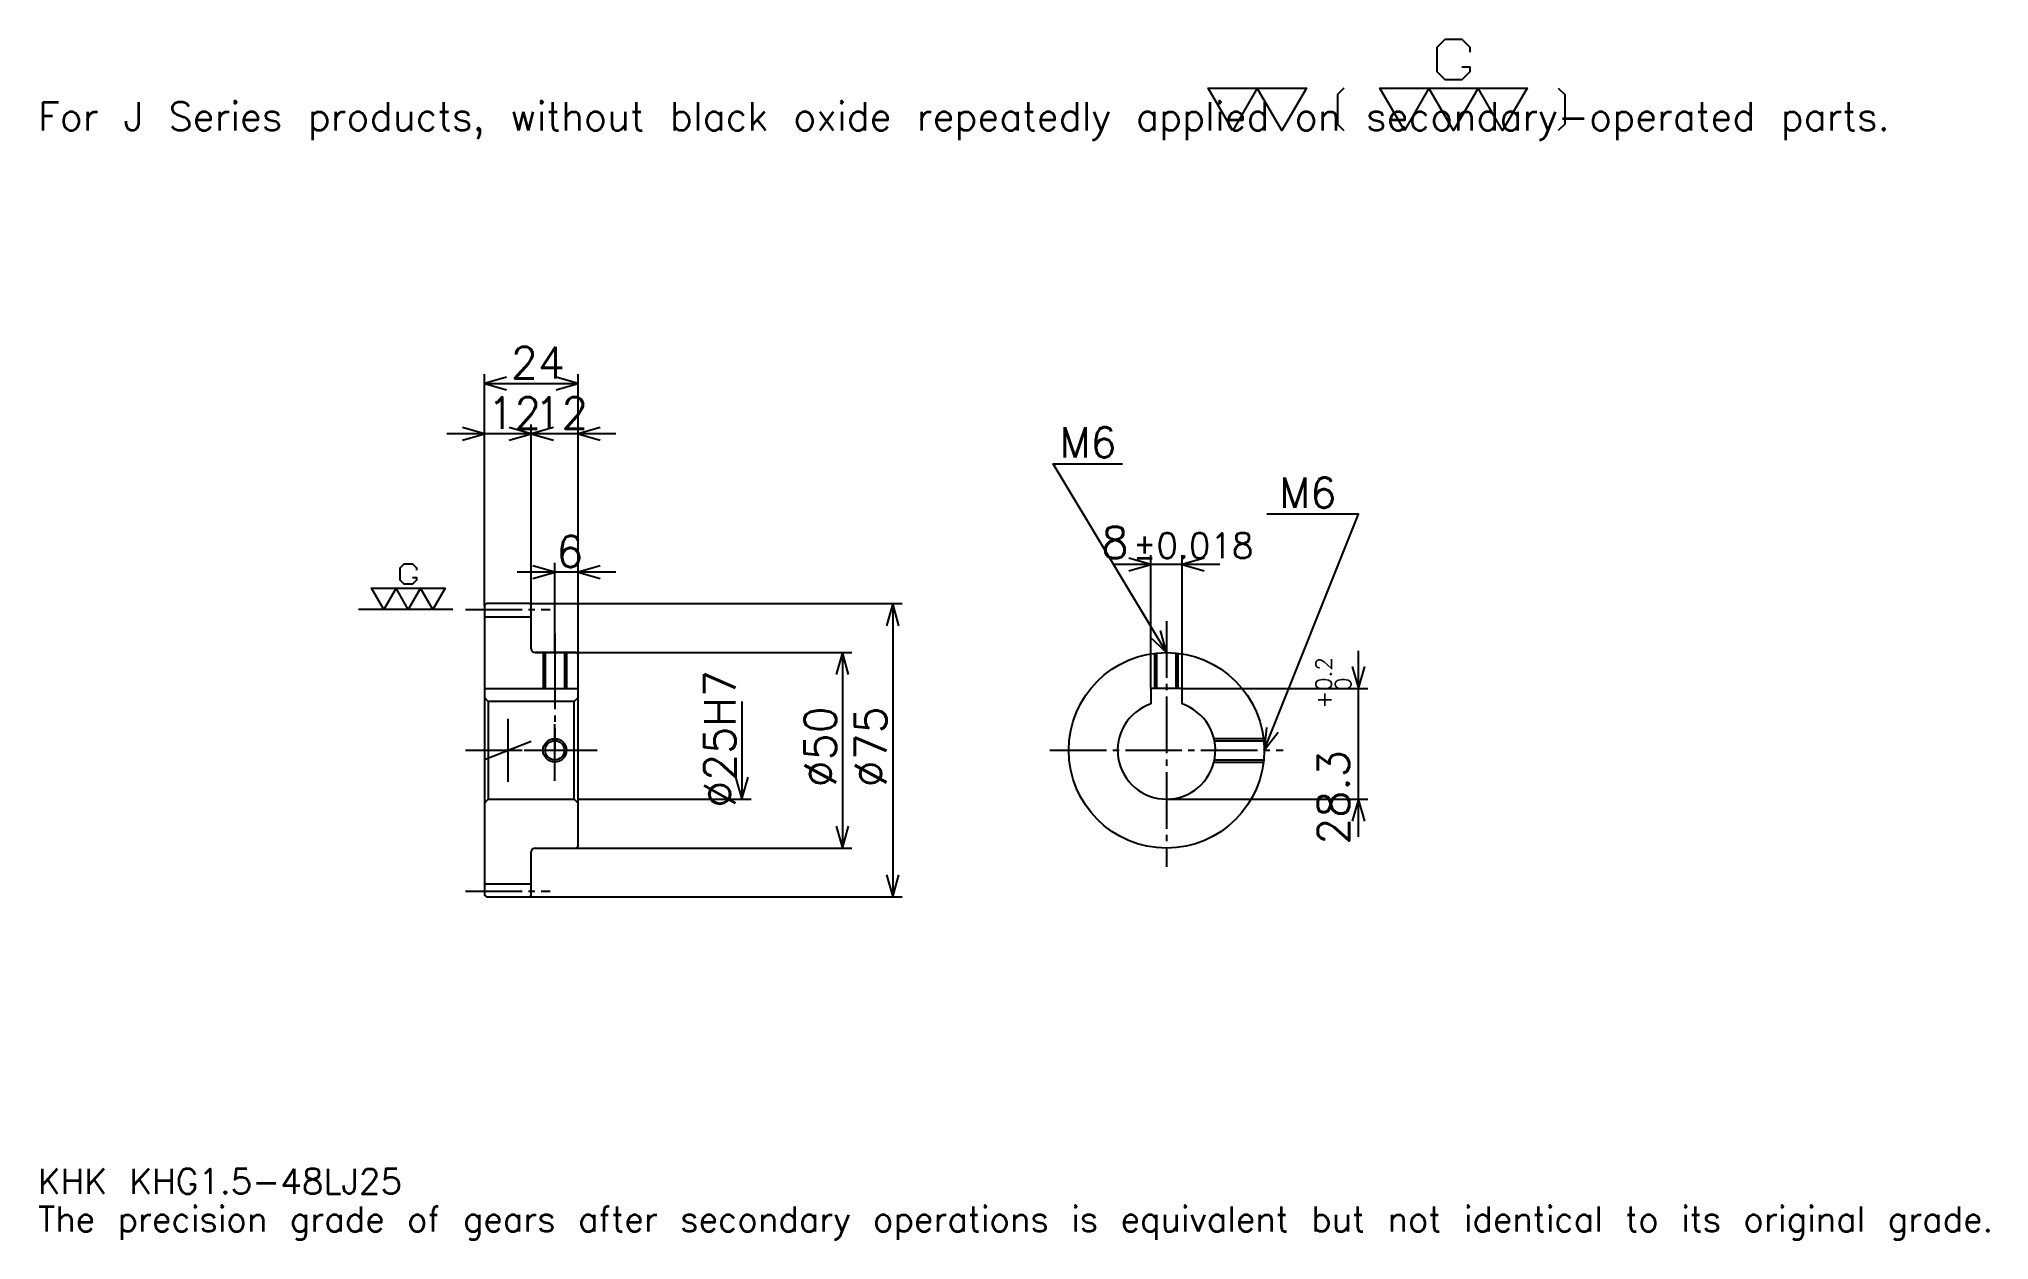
# Model space of a CAD drawing. Extents: x 16 to 515, y 6 to 313.
import ezdxf

# ---------------------------------------------------------------- set-up
doc = ezdxf.new("R2010")
doc.units = 0
doc.linetypes.add('DASHDOT', pattern=[19.304349, 14.478261, -1.608696, 1.608696, -1.608696])
doc.layers.get('0').update_dxf_attribs({"linetype": 'CONTINUOUS'})
doc.layers.add('DASHDOT', color=6, linetype='DASHDOT')
doc.styles.add('KANJI', font='TXT', dxfattribs={"bigfont": 'BIGFONT'})

msp = doc.modelspace()

# ---------------------------------------------------------------- linework, layer by layer
at = {"color": 5}
for p, q in [((130.304352, 168.608688), (130.304352, 227.32608)), ((130.304352, 224.91304), (154.304352, 224.91304)), ((154.304352, 168.608688), (154.304352, 227.32608)), ((151.956528, 212.043472), (120.652176, 212.043472)), ((163.956528, 212.043472), (132.652176, 212.043472)), ((142.304352, 168.608688), (142.304352, 214.456512)), ((300.782593, 146.908691), (300.782593, 181.043472)), ((308.782593, 146.908691), (308.782593, 181.043472)), ((163.956528, 176.652161), (138.652176, 176.652161)), ((148.304352, 168.608688), (148.304352, 179.065216)), ((318.434784, 178.630432), (291.130432, 178.630432)), ((130.304352, 168.108688), (130.304352, 168.608688)), ((141.804352, 168.608688), (154.304352, 168.608688)), ((142.304352, 168.108688), (142.304352, 168.608688)), ((148.304352, 156.108688), (148.304352, 168.608688)), ((148.304352, 156.108688), (148.304352, 168.608688)), ((154.304352, 168.608688), (237.152176, 168.608688)), ((154.304352, 155.608688), (154.304352, 168.608688)), ((234.739136, 168.608688), (234.739136, 93.608688)), ((143.304352, 156.108688), (154.304352, 156.108688)), ((154.304352, 156.108688), (224.282608, 156.108688)), ((221.869568, 156.108688), (221.869568, 106.108688)), ((353.913025, 108.956512), (353.913025, 156.560867)), ((308.782593, 146.908691), (356.32608, 146.908691)), ((196.130432, 143.608688), (196.130432, 118.608688)), ((154.304352, 118.608688), (198.543488, 118.608688)), ((304.782593, 118.608688), (356.32608, 118.608688)), ((143.304352, 106.108688), (154.304352, 106.108688)), ((154.304352, 106.108688), (224.282608, 106.108688)), ((141.804352, 93.608688), (154.304352, 93.608688)), ((154.304352, 93.608688), (237.152176, 93.608688))]:
    msp.add_line(p, q, dxfattribs=at)
at = {"color": 7}
for p, q in [((122.260872, 167.108688), (98.13044, 167.108688)), ((136.304352, 139.152161), (136.304352, 123.065208))]:
    msp.add_line(p, q, dxfattribs=at)
at = {"color": 4}
for p, q in [((130.304352, 165.233688), (142.304352, 165.233688)), ((130.304352, 146.908691), (154.304352, 146.908691)), ((131.304352, 143.608688), (131.304352, 118.608688)), ((153.304352, 143.608688), (154.304352, 144.608688)), ((153.304352, 118.608688), (154.304352, 117.608688)), ((130.304352, 96.983688), (142.304352, 96.983688))]:
    msp.add_line(p, q, dxfattribs=at)
at = {"color": 7}
for points in [[(380.295654, 305.87738), (382.386963, 305.87738), (382.386963, 304.62262), (380.295654, 302.531311), (376.113037, 302.531311), (374.021759, 304.62262), (374.021759, 310.896515), (376.113037, 312.987823), (380.295654, 312.987823), (382.386963, 310.896515), (382.386963, 309.641724)], [(321.739136, 289.565216), (315.46521, 300.440002), (340.560883, 300.440002), (334.286957, 289.565216), (328.013062, 300.440002), (321.739136, 289.565216)], [(350.180878, 300.440002), (348.507843, 298.766968), (348.507843, 291.238251), (350.180878, 289.565216)], [(365.656525, 289.565216), (359.382629, 300.440002), (397.026093, 300.440002), (390.752197, 289.565216), (384.478271, 300.440002), (378.204346, 289.565216), (371.93045, 300.440002), (365.656525, 289.565216)], [(404.973053, 300.440002), (406.646088, 298.766968), (406.646088, 291.238251), (404.973053, 289.565216)], [(111.884789, 175.264771), (112.930435, 175.264771), (112.930435, 174.63739), (111.884789, 173.591736), (109.793488, 173.591736), (108.747833, 174.63739), (108.747833, 177.774338), (109.793488, 178.819992), (111.884789, 178.819992), (112.930435, 177.774338), (112.930435, 177.146942)], [(104.565224, 167.108688), (101.428268, 172.546082), (120.250008, 172.546082), (117.113045, 167.108688), (113.976089, 172.546082), (110.839134, 167.108688), (107.702179, 172.546082), (104.565224, 167.108688)]]:
    msp.add_lwpolyline(points, dxfattribs=at)
at = {"color": 5}
for points in [[(135.934784, 226.521729), (130.304352, 224.91304), (135.934784, 223.304352)], [(148.67392, 223.304352), (154.304352, 224.91304), (148.67392, 226.521729)], [(124.67392, 210.434784), (130.304352, 212.043472), (124.67392, 213.652161)], [(136.67392, 210.434784), (142.304352, 212.043472), (136.67392, 213.652161)], [(147.934784, 213.652161), (142.304352, 212.043472), (147.934784, 210.434784)], [(159.934784, 213.652161), (154.304352, 212.043472), (159.934784, 210.434784)], [(304.782593, 156.108688), (275.826111, 204.369568), (293.521729, 204.369568)], [(329.782593, 131.108688), (353.913025, 191.5), (330.426086, 191.5)], [(295.152161, 177.021729), (300.782593, 178.630432), (295.152161, 180.23912)], [(314.413025, 180.23912), (308.782593, 178.630432), (314.413025, 177.021729)], [(142.67392, 175.043472), (148.304352, 176.652161), (142.67392, 178.260864)], [(159.934784, 178.260864), (154.304352, 176.652161), (159.934784, 175.043472)], [(236.347839, 162.978256), (234.739136, 168.608688), (233.130432, 162.978256)], [(300.506348, 160.109085), (304.782593, 156.108688), (303.265198, 161.76442)], [(223.478271, 150.478256), (221.869568, 156.108688), (220.260864, 150.478256)], [(352.304352, 152.539124), (353.913025, 146.908691), (355.521729, 152.539124)], [(330.377899, 136.934097), (329.782593, 131.108688), (333.365601, 135.740295)], [(194.521744, 124.23912), (196.130432, 118.608688), (197.739136, 124.23912)], [(355.521729, 112.978256), (353.913025, 118.608688), (352.304352, 112.978256)], [(220.260864, 111.73912), (221.869568, 106.108688), (223.478271, 111.73912)], [(233.130432, 99.23912), (234.739136, 93.608688), (236.347839, 99.23912)]]:
    msp.add_lwpolyline(points, dxfattribs=at)
at = {"color": 4}
for points in [[(142.304352, 157.108688), (142.304352, 168.108688), (141.804352, 168.608688), (130.804352, 168.608688), (130.304352, 168.108688), (130.304352, 117.608688)], [(143.304352, 106.108688), (153.804352, 106.108688), (154.304352, 106.608688), (154.304352, 155.608688), (153.804352, 156.108688), (143.304352, 156.108688)], [(145.304352, 156.108688), (145.304352, 146.908691)], [(145.844345, 156.108688), (145.844345, 146.908691)], [(150.764343, 156.108688), (150.764343, 146.908691)], [(151.304352, 156.108688), (151.304352, 146.908691)], [(301.782593, 146.908691), (301.782593, 155.92804)], [(302.322601, 146.908691), (302.322601, 155.987366)], [(307.242615, 146.908691), (307.242615, 155.987366)], [(307.782593, 146.908691), (307.782593, 155.92804)], [(308.782593, 142.951401), (308.782593, 146.908691), (300.782593, 146.908691), (300.782593, 142.951401)], [(130.304352, 117.608688), (131.304352, 118.608688), (153.304352, 118.608688), (153.304352, 143.608688), (131.304352, 143.608688), (130.304352, 144.608688)], [(316.917267, 134.108688), (329.601959, 134.108688)], [(317.038147, 133.568695), (329.661285, 133.568695)], [(316.917267, 128.108688), (329.601959, 128.108688)], [(317.038147, 128.648682), (329.661285, 128.648682)], [(130.304352, 117.608688), (130.304352, 94.108688), (130.804352, 93.608688), (141.804352, 93.608688), (142.304352, 94.108688), (142.304352, 105.108688)]]:
    msp.add_lwpolyline(points, dxfattribs=at)
for centre, radius in [((304.782593, 131.108688), 25), ((148.304352, 131.108688), 2.46)]:
    msp.add_circle(centre, radius, dxfattribs=at)
at = {"color": 7}
msp.add_circle((148.304352, 131.108688), 3, dxfattribs=at)
at = {"color": 4}
for centre, radius, start, end in [((143.304352, 157.108688), 1, 180, 270), ((304.782593, 131.108688), 12.5, 108.66292518, 71.33707482), ((143.304352, 105.108688), 1, 90, 180)]:
    msp.add_arc(centre, radius, start, end, dxfattribs=at)
at = {"layer": 'DASHDOT', "color": 7}
for p, q in [((125.478264, 167.108688), (147.130432, 167.108688)), ((304.782593, 164.152161), (304.782593, 101.2826)), ((148.304352, 156.108688), (148.304352, 131.108688)), ((125.478264, 131.108688), (159.130432, 131.108688)), ((130.304352, 128.745224), (142.304352, 133.472153)), ((274.956543, 131.108688), (334.608704, 131.108688)), ((125.478264, 95.108688), (147.130432, 95.108688))]:
    msp.add_line(p, q, dxfattribs=at)
for points in [[(148.304352, 160.934784), (148.304352, 142.082596)], [(148.304352, 123.2826), (148.304352, 138.934769)], [(140.478271, 131.108688), (156.130432, 131.108688)]]:
    msp.add_lwpolyline(points, dxfattribs=at)

# ---------------------------------------------------------------- texts
at = {"color": 7, "style": 'KANJI'}
for s, height, p in [('For J Series products, without black oxide repeatedly applied on secondary-operated parts.', 7.23913, (16.086956, 289.565216)), ('24', 8.043478, (137.076096, 226.199997)), ('12', 8.043478, (131.076096, 213.330429)), ('12', 8.043478, (143.076096, 213.330429)), ('M6', 7.721739, (277.434784, 205.978256)), ('M6', 7.721739, (333.643494, 193.108688)), ('6', 8.043478, (148.690216, 177.939117)), ('8', 8.043478, (288.17926, 180.23912)), ('%%p0.018', 6.434783, (296.141327, 180.23912)), ('KHK KHG1.5-48LJ25', 6.434783, (16.086956, 17.695652)), ('The precision grade of gears after secondary operations is equivalent but not identical to its original grade.', 6.434783, (16.086956, 8.043478))]:
    msp.add_text(s, height=height, dxfattribs=at).set_placement(p)
for s, height, p in [('%%c25H7', 8.043478, (194.521744, 116.429337)), ('0.2', 4.021739, (346.995667, 146.313553)), ('+', 4.021739, (346.995667, 141.809204)), ('0', 4.021739, (351.982605, 146.313553)), ('%%c50', 8.043478, (220.260864, 121.6576)), ('%%c75', 8.043478, (233.130432, 121.6576)), ('28.3', 8.043478, (351.5, 106.993851))]:
    msp.add_text(s, height=height, rotation=90, dxfattribs=at).set_placement(p)

doc.saveas('drawing.dxf')
